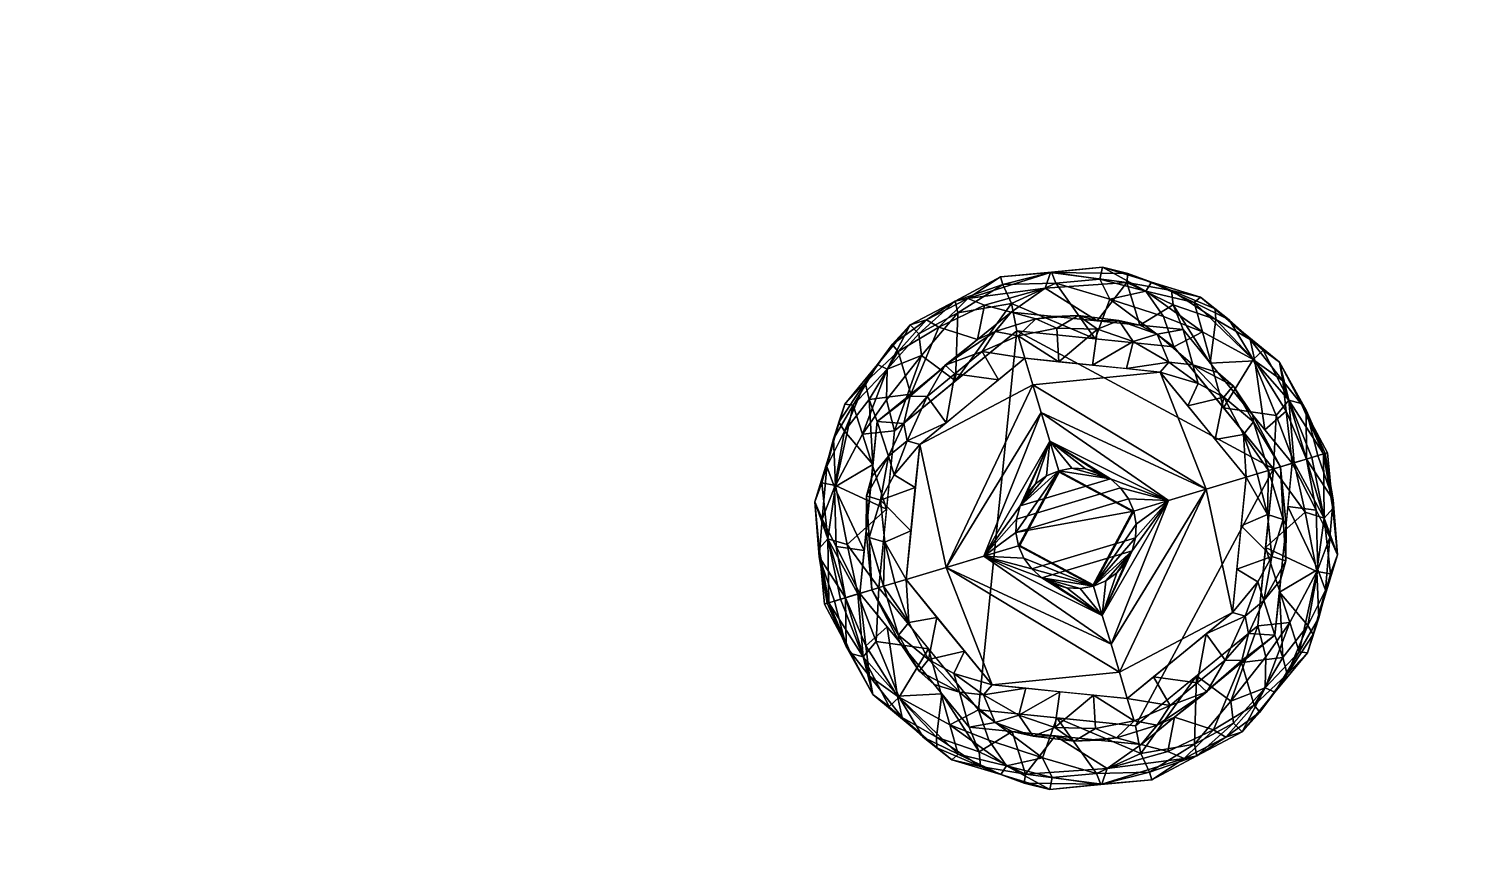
# Model space of a CAD drawing. Header units: millimetres. Extents: x -250 to 250, y -250 to 250.
# Drawn here: x 25.4 to 137.7, y 58.8 to 122.5 of the extents above; entities that cross this region are included whole.
import ezdxf

# ---------------------------------------------------------------- set-up
doc = ezdxf.new("R2010")
doc.units = ezdxf.units.MM
doc.layers.add('I-FURN-PNLS', color=7, linetype='Continuous', lineweight=30)

msp = doc.modelspace()

# ---------------------------------------------------------------- meshes
at = {"layer": 'I-FURN-PNLS', "color": 253, "true_color": 0xbca791}
mesh = msp.add_polyface(dxfattribs=at)
corners = [(-250, 0, 600.09), (-243.73, -55.63, 600.09), (-225.24, -108.47, 600.09), (-195.46, -155.87, 600.09), (-155.87, -195.46, 600.09), (-108.47, -225.24, 600.09), (-55.63, -243.73, 600.09), (0, -250, 600.09), (55.63, -243.73, 600.09), (108.47, -225.24, 600.09), (155.87, -195.46, 600.09), (195.46, -155.87, 600.09), (225.24, -108.47, 600.09), (243.73, -55.63, 600.09), (250, 0, 600.09), (243.73, 55.63, 600.09), (225.24, 108.47, 600.09), (195.46, 155.87, 600.09), (155.87, 195.46, 600.09), (108.47, 225.24, 600.09), (55.63, 243.73, 600.09), (0, 250, 600.09), (-55.63, 243.73, 600.09), (-108.47, 225.24, 600.09), (-155.87, 195.46, 600.09), (-195.46, 155.87, 600.09), (-225.24, 108.47, 600.09), (-243.73, 55.63, 600.09)]
mesh.append_faces([[corners[k] for k in face] for face in [(26, 1, 24, 25), (24, 1, 23)]], dxfattribs={"vtx0": -1, "vtx1": -1, "color": 253})
mesh.append_faces([[corners[k] for k in face] for face in [(3, 11, 14, 1)]], dxfattribs={"vtx0": -1, "vtx1": -1, "vtx2": -1, "vtx3": -1, "color": 253})
mesh.append_faces([[corners[k] for k in face] for face in [(23, 1, 20, 21)]], dxfattribs={"vtx0": -1, "vtx1": -1, "vtx3": -1, "color": 253})
mesh.append_faces([[corners[k] for k in face] for face in [(1, 14, 15, 20)]], dxfattribs={"vtx0": -1, "vtx2": -1, "vtx3": -1, "color": 253})
mesh.append_faces([[corners[k] for k in face] for face in [(3, 9, 10, 11)]], dxfattribs={"vtx0": -1, "vtx3": -1, "color": 253})
mesh.append_faces([[corners[k] for k in face] for face in [(4, 5, 3)]], dxfattribs={"vtx1": -1, "color": 253})
mesh.append_faces([[corners[k] for k in face] for face in [(12, 13, 14, 11), (1, 2, 3), (18, 19, 20, 17), (21, 22, 23)]], dxfattribs={"vtx2": -1, "color": 253})
mesh.append_faces([[corners[k] for k in face] for face in [(7, 8, 9, 3), (5, 6, 7, 3), (15, 16, 17, 20)]], dxfattribs={"vtx2": -1, "vtx3": -1, "color": 253})
mesh.append_faces([[corners[k] for k in face] for face in [(26, 27, 0, 1)]], dxfattribs={"vtx3": -1, "color": 253})
mesh = msp.add_polyface(dxfattribs=at)
corners = [(-250, 0, 575.09), (-243.73, 55.63, 575.09), (-225.24, 108.47, 575.09), (-195.46, 155.87, 575.09), (-155.87, 195.46, 575.09), (-108.47, 225.24, 575.09), (-55.63, 243.73, 575.09), (0, 250, 575.09), (55.63, 243.73, 575.09), (108.47, 225.24, 575.09), (155.87, 195.46, 575.09), (195.46, 155.87, 575.09), (225.24, 108.47, 575.09), (243.73, 55.63, 575.09), (250, 0, 575.09), (243.73, -55.63, 575.09), (225.24, -108.47, 575.09), (195.46, -155.87, 575.09), (155.87, -195.46, 575.09), (108.47, -225.24, 575.09), (55.63, -243.73, 575.09), (0, -250, 575.09), (-55.63, -243.73, 575.09), (-108.47, -225.24, 575.09), (-155.87, -195.46, 575.09), (-195.46, -155.87, 575.09), (-225.24, -108.47, 575.09), (-243.73, -55.63, 575.09)]
mesh.append_faces([[corners[k] for k in face] for face in [(11, 8, 9, 10)]], dxfattribs={"vtx0": -1, "color": 253})
mesh.append_faces([[corners[k] for k in face] for face in [(8, 13, 0, 2)]], dxfattribs={"vtx0": -1, "vtx1": -1, "vtx2": -1, "vtx3": -1, "color": 253})
mesh.append_faces([[corners[k] for k in face] for face in [(25, 0, 18, 19)]], dxfattribs={"vtx0": -1, "vtx1": -1, "vtx3": -1, "color": 253})
mesh.append_faces([[corners[k] for k in face] for face in [(5, 7, 8, 4)]], dxfattribs={"vtx0": -1, "vtx2": -1, "color": 253})
mesh.append_faces([[corners[k] for k in face] for face in [(13, 14, 0)]], dxfattribs={"vtx1": -1, "vtx2": -1, "color": 253})
mesh.append_faces([[corners[k] for k in face] for face in [(17, 18, 0, 14)]], dxfattribs={"vtx1": -1, "vtx2": -1, "vtx3": -1, "color": 253})
mesh.append_faces([[corners[k] for k in face] for face in [(5, 6, 7), (0, 1, 2), (26, 27, 0, 25), (21, 22, 23)]], dxfattribs={"vtx2": -1, "color": 253})
mesh.append_faces([[corners[k] for k in face] for face in [(11, 12, 13, 8), (2, 3, 4, 8), (19, 20, 21, 25), (23, 24, 25, 21)]], dxfattribs={"vtx2": -1, "vtx3": -1, "color": 253})
mesh.append_faces([[corners[k] for k in face] for face in [(14, 15, 16, 17)]], dxfattribs={"vtx3": -1, "color": 253})
mesh = msp.add_polyface(dxfattribs=at)
corners = [(-250, 0, 600.09), (-243.73, 55.63, 600.09), (-225.24, 108.47, 600.09), (-195.46, 155.87, 600.09), (-155.87, 195.46, 600.09), (-108.47, 225.24, 600.09), (-55.63, 243.73, 600.09), (0, 250, 600.09), (55.63, 243.73, 600.09), (108.47, 225.24, 600.09), (155.87, 195.46, 600.09), (195.46, 155.87, 600.09), (225.24, 108.47, 600.09), (243.73, 55.63, 600.09), (250, 0, 600.09), (250, 0, 575.09), (243.73, 55.63, 575.09), (225.24, 108.47, 575.09), (195.46, 155.87, 575.09), (155.87, 195.46, 575.09), (108.47, 225.24, 575.09), (55.63, 243.73, 575.09), (0, 250, 575.09), (-55.63, 243.73, 575.09), (-108.47, 225.24, 575.09), (-155.87, 195.46, 575.09), (-195.46, 155.87, 575.09), (-225.24, 108.47, 575.09), (-243.73, 55.63, 575.09), (-250, 0, 575.09)]
mesh.append_faces([[corners[k] for k in face] for face in [(1, 28, 29, 0)]], dxfattribs={"vtx0": -1, "color": 253})
mesh.append_faces([[corners[k] for k in face] for face in [(5, 24, 25, 4), (2, 27, 28, 1), (3, 26, 27, 2), (4, 25, 26, 3), (23, 6, 7, 22), (6, 23, 24, 5)]], dxfattribs={"vtx0": -1, "vtx2": -1, "color": 253})
mesh.append_faces([[corners[k] for k in face] for face in [(15, 16, 13, 14)]], dxfattribs={"vtx1": -1, "color": 253})
mesh.append_faces([[corners[k] for k in face] for face in [(16, 17, 12, 13), (18, 19, 10, 11), (19, 20, 9, 10), (17, 18, 11, 12), (20, 21, 8, 9), (7, 8, 21, 22)]], dxfattribs={"vtx1": -1, "vtx3": -1, "color": 253})
at = {"layer": 'I-FURN-PNLS', "color": 250, "true_color": 0x1d1d1d}
mesh = msp.add_polyface(dxfattribs=at)
corners = [(-200, 0, 23.84), (-194.19, -47.86, 23.84), (-177.09, -92.94, 23.84), (-149.7, -132.62, 23.84), (-113.61, -164.6, 23.84), (-70.92, -187, 23.84), (-24.11, -198.54, 23.84), (24.11, -198.54, 23.84), (70.92, -187, 23.84), (113.61, -164.6, 23.84), (149.7, -132.62, 23.84), (177.09, -92.94, 23.84), (194.19, -47.86, 23.84), (200, 0, 23.84), (194.19, 47.86, 23.84), (177.09, 92.94, 23.84), (149.7, 132.62, 23.84), (113.61, 164.6, 23.84), (70.92, 187, 23.84), (24.11, 198.54, 23.84), (-24.11, 198.54, 23.84), (-70.92, 187, 23.84), (-113.61, 164.6, 23.84), (-149.7, 132.62, 23.84), (-177.09, 92.94, 23.84), (-194.19, 47.86, 23.84)]
mesh.append_faces([[corners[k] for k in face] for face in [(14, 0, 13)]], dxfattribs={"vtx0": -1, "vtx1": -1, "color": 250})
mesh.append_faces([[corners[k] for k in face] for face in [(4, 10, 13, 0), (0, 14, 17, 23)]], dxfattribs={"vtx0": -1, "vtx1": -1, "vtx2": -1, "vtx3": -1, "color": 250})
mesh.append_faces([[corners[k] for k in face] for face in [(8, 4, 5), (4, 0, 1), (17, 20, 21)]], dxfattribs={"vtx0": -1, "vtx2": -1, "color": 250})
mesh.append_faces([[corners[k] for k in face] for face in [(3, 4, 1, 2)]], dxfattribs={"vtx1": -1, "color": 250})
mesh.append_faces([[corners[k] for k in face] for face in [(11, 12, 13, 10), (24, 25, 0, 23)]], dxfattribs={"vtx2": -1, "color": 250})
mesh.append_faces([[corners[k] for k in face] for face in [(8, 9, 10, 4), (21, 22, 23, 17)]], dxfattribs={"vtx2": -1, "vtx3": -1, "color": 250})
mesh.append_faces([[corners[k] for k in face] for face in [(5, 6, 7, 8), (14, 15, 16, 17), (17, 18, 19, 20)]], dxfattribs={"vtx3": -1, "color": 250})
mesh = msp.add_polyface(dxfattribs=at)
corners = [(-200, 0, 13.84), (-194.19, 47.86, 13.84), (-177.09, 92.94, 13.84), (-149.7, 132.62, 13.84), (-113.61, 164.6, 13.84), (-70.92, 187, 13.84), (-24.11, 198.54, 13.84), (24.11, 198.54, 13.84), (70.92, 187, 13.84), (113.61, 164.6, 13.84), (149.7, 132.62, 13.84), (177.09, 92.94, 13.84), (194.19, 47.86, 13.84), (200, 0, 13.84), (194.19, -47.86, 13.84), (177.09, -92.94, 13.84), (149.7, -132.62, 13.84), (113.61, -164.6, 13.84), (70.92, -187, 13.84), (24.11, -198.54, 13.84), (-24.11, -198.54, 13.84), (-70.92, -187, 13.84), (-113.61, -164.6, 13.84), (-149.7, -132.62, 13.84), (-177.09, -92.94, 13.84), (-194.19, -47.86, 13.84)]
mesh.append_faces([[corners[k] for k in face] for face in [(5, 3, 4)]], dxfattribs={"vtx0": -1, "color": 250})
mesh.append_faces([[corners[k] for k in face] for face in [(9, 12, 0, 3), (19, 22, 25, 13)]], dxfattribs={"vtx0": -1, "vtx1": -1, "vtx2": -1, "vtx3": -1, "color": 250})
mesh.append_faces([[corners[k] for k in face] for face in [(0, 12, 13, 25), (13, 18, 19)]], dxfattribs={"vtx0": -1, "vtx2": -1, "color": 250})
mesh.append_faces([[corners[k] for k in face] for face in [(2, 3, 0, 1)]], dxfattribs={"vtx1": -1, "color": 250})
mesh.append_faces([[corners[k] for k in face] for face in [(5, 6, 9, 3)]], dxfattribs={"vtx1": -1, "vtx2": -1, "vtx3": -1, "color": 250})
mesh.append_faces([[corners[k] for k in face] for face in [(7, 8, 9, 6), (10, 11, 12, 9), (23, 24, 25, 22)]], dxfattribs={"vtx2": -1, "color": 250})
mesh.append_faces([[corners[k] for k in face] for face in [(16, 17, 18, 13)]], dxfattribs={"vtx2": -1, "vtx3": -1, "color": 250})
mesh.append_faces([[corners[k] for k in face] for face in [(13, 14, 15, 16), (19, 20, 21, 22)]], dxfattribs={"vtx3": -1, "color": 250})
mesh = msp.add_polyface(dxfattribs=at)
corners = [(-200, 0, 23.84), (-194.19, 47.86, 23.84), (-177.09, 92.94, 23.84), (-149.7, 132.62, 23.84), (-113.61, 164.6, 23.84), (-70.92, 187, 23.84), (-24.11, 198.54, 23.84), (24.11, 198.54, 23.84), (70.92, 187, 23.84), (113.61, 164.6, 23.84), (149.7, 132.62, 23.84), (177.09, 92.94, 23.84), (194.19, 47.86, 23.84), (200, 0, 23.84), (200, 0, 13.84), (194.19, 47.86, 13.84), (177.09, 92.94, 13.84), (149.7, 132.62, 13.84), (113.61, 164.6, 13.84), (70.92, 187, 13.84), (24.11, 198.54, 13.84), (-24.11, 198.54, 13.84), (-70.92, 187, 13.84), (-113.61, 164.6, 13.84), (-149.7, 132.62, 13.84), (-177.09, 92.94, 13.84), (-194.19, 47.86, 13.84), (-200, 0, 13.84)]
mesh.append_faces([[corners[k] for k in face] for face in [(1, 26, 27, 0)]], dxfattribs={"vtx0": -1, "color": 250})
mesh.append_faces([[corners[k] for k in face] for face in [(6, 21, 22, 5), (2, 25, 26, 1), (3, 24, 25, 2), (4, 23, 24, 3)]], dxfattribs={"vtx0": -1, "vtx2": -1, "color": 250})
mesh.append_faces([[corners[k] for k in face] for face in [(14, 15, 12, 13)]], dxfattribs={"vtx1": -1, "color": 250})
mesh.append_faces([[corners[k] for k in face] for face in [(15, 16, 11, 12), (17, 18, 9, 10), (18, 19, 8, 9), (16, 17, 10, 11), (19, 20, 7, 8), (6, 7, 20, 21), (22, 23, 4, 5)]], dxfattribs={"vtx1": -1, "vtx3": -1, "color": 250})
at = {"layer": 'I-FURN-PNLS', "color": 250, "true_color": 0x191919}
mesh = msp.add_polyface(dxfattribs=at)
corners = [(122.58, 88.13, -0.13), (114.79, 97.67, -0.13), (102.53, 98.91, -0.13), (92.98, 91.11, -0.13), (91.75, 78.85, -0.13), (90.13, 78.37, 0.2), (88.77, 77.95, 1.16), (87.85, 77.68, 2.58), (87.53, 77.58, 4.27), (86.77, 85.55, 4.27), (89.11, 93.19, 4.27), (94.2, 99.37, 4.27), (101.26, 103.12, 4.27), (109.22, 103.89, 4.27), (116.87, 101.55, 4.27), (123.04, 96.46, 4.27), (126.79, 89.39, 4.27), (126.47, 89.3, 2.58), (125.56, 89.02, 1.16), (124.19, 88.61, 0.2), (120.98, 96.67, 1.04), (88.37, 86.85, 1.04), (124.74, 93.25, 4.27), (87.11, 81.93, 4.27), (123.77, 93.51, 1.35), (87.78, 82.68, 1.35), (105.58, 102.63, 1.16), (97.92, 100.33, 1.16), (112.61, 102.02, 1.26), (92.4, 95.93, 1.26), (122.77, 92.31, 0.27), (118.68, 92.9, -0.13), (89.28, 82.23, 0.27), (92.36, 84.98, -0.13), (117.02, 98.83, 0.42), (116.37, 101.13, 2.04), (119.95, 99, 4.27), (121.77, 97.4, 2.61), (113.04, 102.72, 4.27), (119.11, 99.77, 2.66), (90.48, 90.85, 0.42), (89.75, 93.12, 2.04), (87.94, 89.37, 4.27), (87.3, 87.04, 2.61), (91.65, 96.28, 4.27), (88.22, 90.48, 2.66), (108.66, 98.29, -0.13), (97.75, 95.01, -0.13), (105.24, 103.5, 4.27), (97.73, 101.24, 4.27), (101.43, 102.53, 2.03), (102.11, 101.06, 0.44), (113.99, 100.03, 0.25), (109.79, 101.4, 0.35), (109.02, 102.94, 1.53), (92.35, 93.52, 0.25), (95.09, 96.98, 0.35), (94.88, 98.69, 1.53)]
mesh.append_faces([[corners[k] for k in face] for face in [(22, 24, 15), (48, 50, 12), (0, 30, 19), (3, 56, 47), (33, 40, 3), (15, 37, 36), (38, 28, 13), (10, 45, 42), (2, 51, 46), (13, 54, 48), (12, 50, 49), (49, 57, 11)]], dxfattribs={"vtx0": -1, "vtx1": -1, "color": 250})
mesh.append_faces([[corners[k] for k in face] for face in [(41, 44, 29), (25, 21, 32), (45, 43, 42), (19, 30, 24), (35, 34, 28), (50, 51, 27), (24, 22, 17), (20, 24, 30), (41, 29, 40), (24, 20, 37), (51, 47, 27), (53, 54, 28), (28, 34, 52), (21, 33, 32), (25, 7, 23), (55, 56, 3), (27, 49, 50), (28, 38, 35), (31, 20, 30), (57, 49, 27), (32, 5, 25), (45, 21, 43), (52, 53, 28), (35, 20, 34), (50, 48, 26), (55, 3, 40), (20, 31, 34), (20, 39, 37), (36, 37, 39), (24, 37, 15), (39, 20, 35), (14, 39, 35), (33, 21, 40), (21, 41, 40), (43, 25, 9), (41, 45, 10), (25, 43, 21), (21, 45, 41), (1, 53, 52), (27, 56, 57), (51, 50, 26), (46, 51, 26), (34, 1, 52), (46, 26, 53), (54, 53, 26), (48, 54, 26), (13, 28, 54), (40, 29, 55), (55, 29, 56), (57, 56, 29), (27, 47, 56), (29, 11, 57)]], dxfattribs={"vtx0": -1, "vtx1": -1, "vtx2": -1, "color": 250})
mesh.append_faces([[corners[k] for k in face] for face in [(24, 17, 18), (25, 6, 7), (24, 18, 19), (25, 23, 9), (30, 0, 31), (34, 31, 1), (43, 9, 42), (41, 10, 44), (51, 2, 47), (53, 1, 46)]], dxfattribs={"vtx0": -1, "vtx2": -1, "color": 250})
mesh.append_faces([[corners[k] for k in face] for face in [(5, 6, 25), (4, 5, 32), (14, 36, 39), (33, 4, 32), (38, 14, 35), (44, 11, 29)]], dxfattribs={"vtx1": -1, "vtx2": -1, "color": 250})
mesh.append_faces([[corners[k] for k in face] for face in [(7, 8, 23), (22, 16, 17)]], dxfattribs={"vtx2": -1, "color": 250})
mesh = msp.add_polyface(dxfattribs=at)
corners = [(126.79, 89.39, 4.27), (123.04, 96.46, 4.27), (116.87, 101.55, 4.27), (109.22, 103.89, 4.27), (101.26, 103.12, 4.27), (94.2, 99.37, 4.27), (89.11, 93.19, 4.27), (86.77, 85.55, 4.27), (87.53, 77.58, 4.27), (87.73, 77.64, 5.59), (88.29, 77.81, 6.78), (89.17, 78.08, 7.75), (90.29, 78.41, 8.39), (91.64, 91.83, 8.39), (102.09, 100.37, 8.39), (115.51, 99.01, 8.39), (124.04, 88.57, 8.39), (125.16, 88.9, 7.75), (126.04, 89.17, 6.78), (126.6, 89.34, 5.59), (119.77, 93.79, 8.39), (90.96, 85.12, 8.39), (123.3, 95.01, 6.6), (87.35, 84.2, 6.6), (124.74, 93.25, 4.27), (87.11, 81.93, 4.27), (125.12, 92.71, 5.9), (87.1, 81.27, 5.9), (118.07, 99.8, 6.9), (89.07, 91.08, 6.9), (123.57, 92.64, 7.75), (121.12, 96.58, 7.45), (88.43, 82.07, 7.75), (88.3, 86.71, 7.45), (111.13, 102.68, 6.94), (93.27, 97.3, 6.94), (120.74, 98.25, 6.19), (87.69, 88.31, 6.19), (118.03, 100.62, 5.61), (113.04, 102.72, 4.27), (114.62, 102.07, 6.26), (119.95, 99, 4.27), (114.73, 100.94, 7.56), (88.65, 91.78, 5.61), (91.65, 96.28, 4.27), (90.69, 94.87, 6.26), (87.94, 89.37, 4.27), (91.02, 93.55, 7.55), (91.3, 88.48, 8.39), (111.21, 103.38, 5.59), (105.17, 103.46, 6.15), (98.72, 101.45, 6.58), (92.81, 97.84, 5.59), (97.73, 101.24, 4.27), (95.49, 99.78, 6.22), (108.8, 99.69, 8.39), (112.15, 99.35, 8.39), (96.86, 96.1, 8.39), (96.44, 99.21, 7.55), (94.25, 93.97, 8.39), (100.01, 100.92, 7.71), (104.74, 102.25, 7.65), (99.47, 98.23, 8.39), (121.91, 91.18, 8.39), (90.62, 81.77, 8.39), (117.64, 96.4, 8.39), (105.24, 103.5, 4.27), (105.44, 100.03, 8.39)]
mesh.append_faces([[corners[k] for k in face] for face in [(17, 30, 16), (11, 27, 10), (1, 26, 24), (19, 26, 18), (5, 54, 53), (41, 36, 1), (6, 45, 44), (44, 52, 5), (56, 34, 55)]], dxfattribs={"vtx0": -1, "vtx1": -1, "color": 250})
mesh.append_faces([[corners[k] for k in face] for face in [(7, 27, 23), (22, 26, 1), (19, 24, 26), (31, 30, 22), (28, 31, 36), (28, 40, 42), (28, 38, 40), (50, 34, 49), (25, 9, 27), (29, 45, 43), (37, 23, 33), (22, 30, 17), (33, 23, 32), (29, 47, 45), (36, 38, 28), (22, 17, 26), (27, 11, 23), (11, 32, 23), (31, 63, 30), (22, 36, 31), (43, 46, 37), (42, 65, 28), (35, 45, 47), (33, 29, 37), (33, 32, 64), (29, 48, 47), (3, 50, 49), (61, 50, 51), (51, 50, 4), (22, 1, 36), (36, 41, 38), (43, 37, 29), (7, 23, 37), (58, 51, 54), (34, 42, 40), (2, 40, 38), (34, 40, 49), (44, 45, 52), (52, 45, 35), (43, 45, 6), (33, 48, 29), (58, 60, 51), (39, 49, 40), (54, 5, 52), (61, 51, 60), (35, 58, 54), (34, 56, 42), (54, 52, 35), (53, 54, 51), (61, 34, 50), (35, 47, 59), (58, 62, 60), (58, 35, 59), (60, 14, 61), (34, 61, 55), (65, 31, 28)]], dxfattribs={"vtx0": -1, "vtx1": -1, "vtx2": -1, "color": 250})
mesh.append_faces([[corners[k] for k in face] for face in [(32, 11, 12), (27, 9, 10), (47, 48, 13), (27, 7, 25), (32, 12, 64), (49, 39, 3), (43, 6, 46), (51, 4, 53), (47, 13, 59)]], dxfattribs={"vtx0": -1, "vtx2": -1, "color": 250})
mesh.append_faces([[corners[k] for k in face] for face in [(31, 65, 20, 63), (33, 64, 21, 48), (58, 59, 57, 62), (50, 3, 66, 4), (61, 14, 67, 55)]], dxfattribs={"vtx0": -1, "vtx3": -1, "color": 250})
mesh.append_faces([[corners[k] for k in face] for face in [(2, 39, 40), (17, 18, 26), (41, 2, 38), (15, 65, 42), (46, 7, 37), (56, 15, 42), (62, 14, 60), (63, 16, 30)]], dxfattribs={"vtx1": -1, "vtx2": -1, "color": 250})
mesh.append_faces([[corners[k] for k in face] for face in [(19, 0, 24), (25, 8, 9)]], dxfattribs={"vtx2": -1, "color": 250})
mesh = msp.add_polyface(dxfattribs=at)
corners = [(90.29, 78.41, 8.39), (91.22, 78.69, 8.78), (92.13, 78.97, 9.22), (93.02, 79.23, 9.71), (93.89, 79.49, 10.25), (94.95, 90.05, 10.25), (103.17, 96.77, 10.25), (113.73, 95.7, 10.25), (120.44, 87.48, 10.25), (121.3, 87.74, 9.71), (122.19, 88.01, 9.22), (123.11, 88.29, 8.78), (124.04, 88.57, 8.39), (115.51, 99.01, 8.39), (102.09, 100.37, 8.39), (91.64, 91.83, 8.39), (118.03, 90.44, 10.25), (94.27, 83.29, 10.25), (120.97, 92.32, 8.39), (90.77, 83.23, 8.39), (121.02, 91.82, 9), (91.01, 82.79, 9), (118.24, 95.67, 8.39), (116.27, 96.27, 9.22), (108.45, 96.23, 10.25), (108.8, 99.69, 8.39), (91.21, 87.53, 8.39), (92.52, 89.13, 9.22), (99.06, 93.41, 10.25), (96.86, 96.1, 8.39), (105.66, 99.11, 9.22), (99.82, 97.31, 9.25), (95.53, 93.79, 9.3), (111.63, 98.08, 9.45), (120.22, 90.83, 9.6), (115.88, 93.07, 10.25), (118.69, 93.74, 9.36), (119.42, 94.63, 8.82), (116.7, 94.81, 9.69), (114.39, 96.47, 9.66), (92.22, 82.41, 9.6), (94.61, 86.67, 10.25), (91.89, 85.68, 9.36), (90.79, 86.02, 8.82), (92.97, 87.67, 9.69), (93.98, 90.33, 9.66), (93.72, 91.69, 9.2), (94.25, 93.97, 8.39), (94.22, 93.81, 8.83), (96.95, 96.24, 8.92), (99.47, 98.23, 8.39), (100.84, 98.86, 8.79), (104.01, 99.85, 8.78), (107.33, 100.11, 8.79), (112.15, 99.35, 8.39), (113.48, 98.65, 8.88), (108.84, 99.05, 9.25), (105.44, 100.03, 8.39), (102.64, 98.52, 9.22), (110.51, 99.71, 8.82), (97.7, 95.56, 9.41), (105.81, 96.5, 10.25), (101.11, 95.09, 10.25), (97.01, 91.73, 10.25), (111.09, 95.97, 10.25)]
mesh.append_faces([[corners[k] for k in face] for face in [(16, 36, 35), (2, 21, 1), (22, 37, 18), (35, 38, 7), (3, 40, 2), (63, 45, 5), (64, 33, 24)]], dxfattribs={"vtx0": -1, "vtx1": -1, "color": 250})
mesh.append_faces([[corners[k] for k in face] for face in [(40, 42, 21), (52, 58, 30), (20, 37, 36), (37, 20, 18), (27, 43, 42), (23, 39, 38), (40, 21, 2), (31, 6, 58), (21, 19, 1), (18, 20, 11), (49, 31, 51), (23, 55, 39), (44, 5, 45), (34, 20, 36), (48, 32, 49), (32, 60, 49), (50, 49, 51), (32, 46, 45), (52, 30, 53), (36, 23, 38), (20, 34, 10), (16, 34, 36), (39, 7, 38), (22, 23, 37), (36, 37, 23), (38, 35, 36), (33, 64, 39), (33, 39, 55), (21, 42, 43), (17, 42, 40), (27, 42, 44), (21, 43, 19), (26, 43, 27), (45, 27, 44), (44, 42, 41), (27, 45, 46), (63, 32, 45), (46, 15, 27), (60, 31, 49), (32, 48, 46), (46, 48, 15), (49, 29, 48), (14, 51, 52), (51, 31, 58), (52, 53, 57), (53, 30, 56), (55, 59, 33), (13, 55, 23), (59, 56, 33), (59, 53, 56), (33, 56, 24), (51, 58, 52), (30, 61, 56), (53, 59, 25), (59, 55, 54), (30, 58, 61), (31, 60, 62), (32, 63, 60)]], dxfattribs={"vtx0": -1, "vtx1": -1, "vtx2": -1, "color": 250})
mesh.append_faces([[corners[k] for k in face] for face in [(34, 16, 8), (27, 15, 26), (40, 3, 4), (43, 26, 19), (23, 22, 13), (34, 8, 9), (58, 6, 61), (42, 17, 41), (59, 54, 25), (56, 61, 24), (44, 41, 5), (51, 14, 50), (55, 13, 54)]], dxfattribs={"vtx0": -1, "vtx2": -1, "color": 250})
mesh.append_faces([[corners[k] for k in face] for face in [(12, 18, 11)]], dxfattribs={"vtx1": -1, "color": 250})
mesh.append_faces([[corners[k] for k in face] for face in [(4, 17, 40), (10, 11, 20), (9, 10, 34), (64, 7, 39), (47, 15, 48, 29), (28, 62, 60, 63), (50, 29, 49), (25, 57, 53), (57, 14, 52), (62, 6, 31)]], dxfattribs={"vtx1": -1, "vtx2": -1, "color": 250})
mesh.append_faces([[corners[k] for k in face] for face in [(19, 0, 1)]], dxfattribs={"vtx2": -1, "color": 250})
mesh = msp.add_polyface(dxfattribs=at)
corners = [(122.58, 88.13, -0.13), (121.35, 75.87, -0.13), (111.8, 68.07, -0.13), (99.54, 69.31, -0.13), (91.75, 78.85, -0.13), (92.98, 91.11, -0.13), (102.53, 98.91, -0.13), (114.79, 97.67, -0.13)]
mesh.append_faces([[corners[k] for k in face] for face in [(6, 3, 4, 5), (0, 6, 7)]], dxfattribs={"vtx0": -1, "color": 250})
mesh.append_faces([[corners[k] for k in face] for face in [(1, 2, 0)]], dxfattribs={"vtx1": -1, "color": 250})
mesh.append_faces([[corners[k] for k in face] for face in [(2, 3, 6, 0)]], dxfattribs={"vtx1": -1, "vtx2": -1, "vtx3": -1, "color": 250})
mesh = msp.add_polyface(dxfattribs=at)
corners = [(105.81, 87.99, 13.84), (105.12, 90.3, 13.27), (104.44, 92.54, 12.48), (103.79, 94.7, 11.47), (103.17, 96.77, 10.25), (94.95, 90.05, 10.25), (93.89, 79.49, 10.25), (100.6, 71.28, 10.25), (111.16, 70.21, 10.25), (110.54, 72.27, 11.47), (109.89, 74.44, 12.48), (109.21, 76.68, 13.27), (108.52, 78.99, 13.84), (107.48, 78.8, 13.84), (106.43, 78.85, 13.84), (105.42, 79.13, 13.84), (104.49, 79.62, 13.84), (103.7, 80.32, 13.84), (103.08, 81.17, 13.84), (102.66, 82.13, 13.84), (102.47, 83.17, 13.84), (102.52, 84.22, 13.84), (102.8, 85.24, 13.84), (103.3, 86.16, 13.84), (103.99, 86.96, 13.84), (104.84, 87.58, 13.84), (97.02, 80.44, 12), (99.96, 81.32, 13.15)]
mesh.append_faces([[corners[k] for k in face] for face in [(5, 3, 4), (9, 7, 8)]], dxfattribs={"vtx0": -1, "color": 250})
mesh.append_faces([[corners[k] for k in face] for face in [(20, 27, 19), (3, 26, 2), (6, 26, 5), (22, 27, 21), (24, 1, 23), (18, 27, 17), (17, 27, 16), (2, 27, 1), (14, 11, 13), (16, 11, 15), (7, 26, 6)]], dxfattribs={"vtx0": -1, "vtx1": -1, "color": 250})
mesh.append_faces([[corners[k] for k in face] for face in [(26, 27, 2), (22, 1, 27), (26, 7, 9), (11, 16, 27), (10, 27, 26), (3, 5, 26)]], dxfattribs={"vtx0": -1, "vtx1": -1, "vtx2": -1, "color": 250})
mesh.append_faces([[corners[k] for k in face] for face in [(27, 18, 19), (27, 10, 11)]], dxfattribs={"vtx0": -1, "vtx2": -1, "color": 250})
mesh.append_faces([[corners[k] for k in face] for face in [(12, 13, 11)]], dxfattribs={"vtx1": -1, "color": 250})
mesh.append_faces([[corners[k] for k in face] for face in [(20, 21, 27), (24, 25, 1), (22, 23, 1), (9, 10, 26), (14, 15, 11)]], dxfattribs={"vtx1": -1, "vtx2": -1, "color": 250})
mesh.append_faces([[corners[k] for k in face] for face in [(25, 0, 1)]], dxfattribs={"vtx2": -1, "color": 250})
mesh = msp.add_polyface(dxfattribs=at)
corners = [(103.17, 96.77, 10.25), (103.79, 94.7, 11.47), (104.44, 92.54, 12.48), (105.12, 90.3, 13.27), (105.81, 87.99, 13.84), (106.84, 88.18, 13.84), (107.9, 88.13, 13.84), (108.91, 87.85, 13.84), (109.84, 87.35, 13.84), (110.63, 86.66, 13.84), (111.25, 85.81, 13.84), (111.66, 84.84, 13.84), (111.85, 83.81, 13.84), (111.81, 82.76, 13.84), (111.53, 81.74, 13.84), (111.03, 80.81, 13.84), (110.34, 80.02, 13.84), (109.49, 79.4, 13.84), (108.52, 78.99, 13.84), (109.21, 76.68, 13.27), (109.89, 74.44, 12.48), (110.54, 72.27, 11.47), (111.16, 70.21, 10.25), (119.38, 76.93, 10.25), (120.44, 87.48, 10.25), (113.73, 95.7, 10.25), (117.31, 86.54, 12), (114.37, 85.66, 13.15)]
mesh.append_faces([[corners[k] for k in face] for face in [(23, 21, 22), (1, 25, 0)]], dxfattribs={"vtx0": -1, "color": 250})
mesh.append_faces([[corners[k] for k in face] for face in [(21, 26, 20), (24, 26, 23), (20, 27, 19), (14, 27, 13), (2, 26, 1), (16, 19, 15), (12, 27, 11), (10, 27, 9), (9, 27, 8), (6, 3, 5), (8, 3, 7)]], dxfattribs={"vtx0": -1, "vtx1": -1, "color": 250})
mesh.append_faces([[corners[k] for k in face] for face in [(27, 20, 26), (26, 21, 23), (2, 27, 26), (19, 27, 14), (3, 8, 27), (25, 1, 26)]], dxfattribs={"vtx0": -1, "vtx1": -1, "vtx2": -1, "color": 250})
mesh.append_faces([[corners[k] for k in face] for face in [(27, 2, 3), (27, 10, 11)]], dxfattribs={"vtx0": -1, "vtx2": -1, "color": 250})
mesh.append_faces([[corners[k] for k in face] for face in [(4, 5, 3)]], dxfattribs={"vtx1": -1, "color": 250})
mesh.append_faces([[corners[k] for k in face] for face in [(12, 13, 27), (16, 17, 19), (14, 15, 19), (24, 25, 26), (6, 7, 3)]], dxfattribs={"vtx1": -1, "vtx2": -1, "color": 250})
mesh.append_faces([[corners[k] for k in face] for face in [(17, 18, 19)]], dxfattribs={"vtx2": -1, "color": 250})
mesh = msp.add_polyface(dxfattribs=at)
corners = [(90.29, 78.41, 8.39), (89.17, 78.08, 7.75), (88.29, 77.81, 6.78), (87.73, 77.64, 5.59), (87.53, 77.58, 4.27), (91.29, 70.52, 4.27), (97.46, 65.43, 4.27), (105.11, 63.09, 4.27), (113.07, 63.86, 4.27), (120.13, 67.61, 4.27), (125.22, 73.78, 4.27), (127.56, 81.43, 4.27), (126.79, 89.39, 4.27), (126.6, 89.34, 5.59), (126.04, 89.17, 6.78), (125.16, 88.9, 7.75), (124.04, 88.57, 8.39), (122.69, 75.15, 8.39), (112.24, 66.61, 8.39), (98.82, 67.96, 8.39), (94.55, 73.19, 8.39), (123.36, 81.86, 8.39), (91.03, 71.96, 6.6), (126.98, 82.78, 6.6), (89.58, 73.72, 4.27), (127.21, 85.04, 4.27), (89.21, 74.27, 5.9), (127.23, 85.71, 5.9), (96.26, 67.18, 6.9), (125.26, 75.9, 6.9), (90.75, 74.33, 7.75), (93.21, 70.4, 7.45), (125.9, 84.91, 7.75), (126.03, 80.27, 7.45), (103.2, 64.3, 6.94), (121.06, 69.68, 6.94), (93.59, 68.73, 6.19), (126.63, 78.67, 6.19), (96.3, 66.36, 5.61), (101.28, 64.26, 4.27), (99.71, 64.91, 6.26), (94.37, 67.98, 4.27), (99.6, 66.04, 7.56), (125.68, 75.2, 5.61), (122.68, 70.7, 4.27), (123.63, 72.1, 6.26), (126.39, 77.61, 4.27), (123.31, 73.42, 7.55), (123.03, 78.5, 8.39), (103.12, 63.6, 5.59), (109.16, 63.51, 6.15), (115.61, 65.53, 6.58), (121.51, 69.13, 5.59), (116.6, 65.74, 4.27), (118.84, 67.2, 6.22), (105.53, 67.29, 8.39), (102.18, 67.63, 8.39), (117.46, 70.88, 8.39), (117.89, 67.77, 7.55), (120.08, 73.01, 8.39), (114.32, 66.06, 7.71), (109.58, 64.73, 7.65), (114.85, 68.75, 8.39), (92.42, 75.8, 8.39), (123.7, 85.21, 8.39), (96.69, 70.58, 8.39), (109.09, 63.48, 4.27), (108.89, 66.95, 8.39)]
mesh.append_faces([[corners[k] for k in face] for face in [(15, 27, 14), (3, 26, 2), (2, 26, 1), (1, 30, 0), (5, 26, 24), (17, 47, 48), (9, 54, 53), (41, 36, 5), (10, 45, 44), (44, 52, 9), (56, 34, 55)]], dxfattribs={"vtx0": -1, "vtx1": -1, "color": 250})
mesh.append_faces([[corners[k] for k in face] for face in [(22, 26, 5), (33, 23, 32), (22, 30, 1), (42, 28, 40), (3, 24, 26), (36, 38, 28), (25, 13, 27), (28, 31, 36), (22, 1, 26), (28, 38, 40), (31, 30, 22), (50, 34, 49), (11, 27, 23), (47, 45, 29), (42, 65, 28), (23, 33, 37), (43, 29, 45), (15, 23, 27), (22, 36, 31), (43, 46, 37), (32, 23, 15), (31, 63, 30), (35, 45, 47), (33, 29, 37), (33, 32, 64), (29, 48, 47), (7, 50, 49), (61, 50, 51), (51, 50, 8), (22, 5, 36), (36, 41, 38), (43, 37, 29), (11, 23, 37), (58, 51, 54), (34, 42, 40), (6, 40, 38), (34, 40, 49), (44, 45, 52), (52, 45, 35), (43, 45, 10), (33, 48, 29), (58, 60, 51), (39, 49, 40), (54, 9, 52), (61, 51, 60), (35, 58, 54), (34, 56, 42), (54, 52, 35), (53, 54, 51), (61, 34, 50), (35, 47, 59), (58, 62, 60), (58, 35, 59), (60, 18, 61), (34, 61, 55), (65, 31, 28)]], dxfattribs={"vtx0": -1, "vtx1": -1, "vtx2": -1, "color": 250})
mesh.append_faces([[corners[k] for k in face] for face in [(40, 6, 39), (27, 13, 14), (32, 15, 16), (32, 16, 64), (49, 39, 7), (43, 10, 46), (51, 8, 53), (47, 17, 59)]], dxfattribs={"vtx0": -1, "vtx2": -1, "color": 250})
mesh.append_faces([[corners[k] for k in face] for face in [(31, 65, 20, 63), (33, 64, 21, 48), (58, 59, 57, 62), (50, 7, 66, 8), (61, 18, 67, 55)]], dxfattribs={"vtx0": -1, "vtx3": -1, "color": 250})
mesh.append_faces([[corners[k] for k in face] for face in [(11, 25, 27), (41, 6, 38), (19, 65, 42), (46, 11, 37), (56, 19, 42), (62, 18, 60), (63, 0, 30)]], dxfattribs={"vtx1": -1, "vtx2": -1, "color": 250})
mesh.append_faces([[corners[k] for k in face] for face in [(3, 4, 24), (25, 12, 13)]], dxfattribs={"vtx2": -1, "color": 250})
mesh = msp.add_polyface(dxfattribs=at)
corners = [(87.53, 77.58, 4.27), (87.85, 77.68, 2.58), (88.77, 77.95, 1.16), (90.13, 78.37, 0.2), (91.75, 78.85, -0.13), (99.54, 69.31, -0.13), (111.8, 68.07, -0.13), (121.35, 75.87, -0.13), (122.58, 88.13, -0.13), (124.19, 88.61, 0.2), (125.56, 89.02, 1.16), (126.47, 89.3, 2.58), (126.79, 89.39, 4.27), (127.56, 81.43, 4.27), (125.22, 73.78, 4.27), (120.13, 67.61, 4.27), (113.07, 63.86, 4.27), (105.11, 63.09, 4.27), (97.46, 65.43, 4.27), (91.29, 70.52, 4.27), (93.34, 70.31, 1.04), (125.96, 80.12, 1.04), (89.58, 73.72, 4.27), (127.21, 85.04, 4.27), (90.55, 73.47, 1.35), (126.54, 84.3, 1.35), (108.75, 64.34, 1.16), (116.4, 66.65, 1.16), (101.72, 64.96, 1.26), (121.93, 71.04, 1.26), (91.55, 74.67, 0.27), (95.64, 74.08, -0.13), (125.05, 84.75, 0.27), (121.96, 82, -0.13), (97.31, 68.15, 0.42), (97.96, 65.85, 2.04), (94.37, 67.98, 4.27), (92.56, 69.57, 2.61), (101.28, 64.26, 4.27), (95.22, 67.2, 2.66), (123.85, 76.13, 0.42), (124.57, 73.86, 2.04), (126.39, 77.61, 4.27), (127.02, 79.94, 2.61), (122.68, 70.7, 4.27), (126.11, 76.5, 2.66), (105.67, 68.69, -0.13), (116.57, 71.97, -0.13), (109.09, 63.48, 4.27), (116.6, 65.74, 4.27), (112.89, 64.45, 2.03), (112.21, 65.92, 0.44), (100.34, 66.95, 0.25), (104.54, 65.58, 0.35), (105.3, 64.03, 1.53), (121.98, 73.46, 0.25), (119.24, 70, 0.35), (119.45, 68.29, 1.53)]
mesh.append_faces([[corners[k] for k in face] for face in [(4, 30, 3), (17, 54, 48), (22, 24, 19), (13, 25, 23), (48, 50, 16), (33, 40, 7), (19, 37, 36), (38, 28, 17), (14, 45, 42), (6, 51, 46), (16, 50, 49), (49, 57, 15)]], dxfattribs={"vtx0": -1, "vtx1": -1, "color": 250})
mesh.append_faces([[corners[k] for k in face] for face in [(28, 34, 52), (30, 24, 3), (35, 34, 28), (41, 44, 29), (25, 21, 32), (24, 22, 1), (31, 20, 30), (45, 21, 43), (51, 47, 27), (52, 53, 28), (20, 24, 30), (57, 49, 27), (28, 38, 35), (21, 33, 32), (45, 43, 42), (23, 25, 11), (41, 29, 40), (51, 50, 26), (9, 25, 32), (51, 27, 50), (24, 20, 37), (7, 55, 56), (35, 20, 34), (28, 53, 54), (29, 55, 40), (20, 31, 34), (20, 39, 37), (36, 37, 39), (24, 37, 19), (39, 20, 35), (18, 39, 35), (33, 21, 40), (21, 41, 40), (43, 25, 13), (41, 45, 14), (25, 43, 21), (21, 45, 41), (5, 53, 52), (50, 48, 26), (27, 56, 57), (49, 50, 27), (46, 51, 26), (34, 5, 52), (46, 26, 53), (54, 53, 26), (48, 54, 26), (17, 28, 54), (55, 29, 56), (7, 40, 55), (57, 56, 29), (27, 47, 56), (29, 15, 57)]], dxfattribs={"vtx0": -1, "vtx1": -1, "vtx2": -1, "color": 250})
mesh.append_faces([[corners[k] for k in face] for face in [(24, 1, 2), (24, 2, 3), (25, 9, 10), (56, 47, 7), (32, 8, 9), (25, 10, 11), (30, 4, 31), (34, 31, 5), (43, 13, 42), (41, 14, 44), (51, 6, 47), (53, 5, 46)]], dxfattribs={"vtx0": -1, "vtx2": -1, "color": 250})
mesh.append_faces([[corners[k] for k in face] for face in [(0, 1, 22)]], dxfattribs={"vtx1": -1, "color": 250})
mesh.append_faces([[corners[k] for k in face] for face in [(18, 36, 39), (33, 8, 32), (38, 18, 35), (44, 15, 29)]], dxfattribs={"vtx1": -1, "vtx2": -1, "color": 250})
mesh.append_faces([[corners[k] for k in face] for face in [(11, 12, 23)]], dxfattribs={"vtx2": -1, "color": 250})
mesh = msp.add_polyface(dxfattribs=at)
corners = [(111.16, 70.21, 10.25), (100.6, 71.28, 10.25), (93.89, 79.49, 10.25), (93.02, 79.23, 9.71), (92.13, 78.97, 9.22), (91.22, 78.69, 8.78), (90.29, 78.41, 8.39), (98.82, 67.96, 8.39), (112.24, 66.61, 8.39), (122.69, 75.15, 8.39), (124.04, 88.57, 8.39), (123.11, 88.29, 8.78), (122.19, 88.01, 9.22), (121.3, 87.74, 9.71), (120.44, 87.48, 10.25), (119.38, 76.93, 10.25), (96.3, 76.54, 10.25), (120.06, 83.69, 10.25), (93.35, 74.66, 8.39), (123.55, 83.74, 8.39), (93.31, 75.16, 9), (123.32, 84.19, 9), (96.09, 71.31, 8.39), (98.06, 70.71, 9.22), (105.88, 70.74, 10.25), (105.53, 67.29, 8.39), (123.12, 79.44, 8.39), (121.81, 77.85, 9.22), (115.27, 73.57, 10.25), (117.46, 70.88, 8.39), (108.67, 67.87, 9.22), (114.51, 69.67, 9.25), (118.8, 73.19, 9.3), (102.7, 68.9, 9.45), (94.11, 76.15, 9.6), (98.45, 73.91, 10.25), (95.63, 73.24, 9.36), (94.91, 72.35, 8.82), (97.63, 72.17, 9.69), (99.94, 70.5, 9.66), (122.1, 84.57, 9.6), (119.72, 80.31, 10.25), (122.44, 81.3, 9.36), (123.53, 80.96, 8.82), (121.36, 79.31, 9.69), (120.35, 76.64, 9.66), (120.61, 75.28, 9.2), (120.08, 73.01, 8.39), (120.1, 73.17, 8.83), (117.38, 70.74, 8.92), (114.85, 68.75, 8.39), (113.49, 68.12, 8.79), (110.31, 67.13, 8.78), (107, 66.87, 8.79), (102.18, 67.63, 8.39), (100.84, 68.33, 8.88), (105.49, 67.93, 9.25), (108.89, 66.95, 8.39), (111.69, 68.46, 9.22), (103.82, 67.26, 8.82), (116.62, 71.42, 9.41), (108.52, 70.48, 10.25), (113.21, 71.89, 10.25), (117.32, 75.25, 10.25), (103.24, 71.01, 10.25)]
mesh.append_faces([[corners[k] for k in face] for face in [(16, 36, 35), (12, 21, 11), (22, 37, 18), (35, 38, 1), (13, 40, 12), (63, 45, 15), (64, 33, 24)]], dxfattribs={"vtx0": -1, "vtx1": -1, "color": 250})
mesh.append_faces([[corners[k] for k in face] for face in [(40, 42, 21), (18, 20, 5), (27, 43, 42), (34, 20, 36), (20, 18, 37), (39, 38, 23), (52, 58, 30), (20, 37, 36), (44, 15, 45), (31, 0, 58), (21, 19, 11), (40, 21, 12), (23, 55, 39), (49, 31, 51), (48, 32, 49), (32, 60, 49), (50, 49, 51), (32, 46, 45), (52, 30, 53), (36, 23, 38), (20, 34, 4), (16, 34, 36), (39, 1, 38), (22, 23, 37), (36, 37, 23), (38, 35, 36), (33, 64, 39), (33, 39, 55), (21, 42, 43), (17, 42, 40), (27, 42, 44), (21, 43, 19), (26, 43, 27), (45, 27, 44), (44, 42, 41), (27, 45, 46), (63, 32, 45), (46, 9, 27), (60, 31, 49), (32, 48, 46), (46, 48, 9), (49, 29, 48), (8, 51, 52), (51, 31, 58), (52, 53, 57), (53, 30, 56), (55, 59, 33), (7, 55, 23), (59, 56, 33), (59, 53, 56), (33, 56, 24), (51, 58, 52), (30, 61, 56), (53, 59, 25), (59, 55, 54), (30, 58, 61), (31, 60, 62), (32, 63, 60)]], dxfattribs={"vtx0": -1, "vtx1": -1, "vtx2": -1, "color": 250})
mesh.append_faces([[corners[k] for k in face] for face in [(27, 9, 26), (34, 16, 2), (34, 2, 3), (58, 0, 61), (43, 26, 19), (42, 17, 41), (23, 22, 7), (59, 54, 25), (56, 61, 24), (44, 41, 15), (51, 8, 50), (55, 7, 54)]], dxfattribs={"vtx0": -1, "vtx2": -1, "color": 250})
mesh.append_faces([[corners[k] for k in face] for face in [(6, 18, 5)]], dxfattribs={"vtx1": -1, "color": 250})
mesh.append_faces([[corners[k] for k in face] for face in [(4, 5, 20), (3, 4, 34), (14, 17, 40), (13, 14, 40), (64, 1, 39), (47, 9, 48, 29), (28, 62, 60, 63), (50, 29, 49), (25, 57, 53), (57, 8, 52), (62, 0, 31)]], dxfattribs={"vtx1": -1, "vtx2": -1, "color": 250})
mesh.append_faces([[corners[k] for k in face] for face in [(19, 10, 11)]], dxfattribs={"vtx2": -1, "color": 250})
mesh = msp.add_polyface(dxfattribs=at)
corners = [(102.66, 82.13, 13.87), (105.81, 87.99, 13.87), (111.66, 84.84, 13.85), (111.25, 85.81, 13.85), (110.63, 86.66, 13.85), (109.84, 87.35, 13.84), (108.91, 87.85, 13.84), (107.9, 88.13, 13.84), (106.84, 88.18, 13.84), (105.81, 87.99, 13.84), (104.84, 87.58, 13.84), (103.99, 86.96, 13.84), (103.3, 86.16, 13.84), (102.8, 85.24, 13.84), (102.52, 84.22, 13.85), (102.47, 83.17, 13.85)]
mesh.append_faces([[corners[k] for k in face] for face in [(3, 15, 2), (9, 5, 8)]], dxfattribs={"vtx0": -1, "vtx1": -1, "color": 250})
mesh.append_faces([[corners[k] for k in face] for face in [(5, 9, 13)]], dxfattribs={"vtx0": -1, "vtx1": -1, "vtx2": -1, "color": 250})
mesh.append_faces([[corners[k] for k in face] for face in [(5, 13, 14, 4), (4, 14, 15, 3)]], dxfattribs={"vtx0": -1, "vtx2": -1, "color": 250})
mesh.append_faces([[corners[k] for k in face] for face in [(12, 13, 11)]], dxfattribs={"vtx1": -1, "color": 250})
mesh.append_faces([[corners[k] for k in face] for face in [(10, 11, 13), (9, 10, 13), (7, 8, 5), (1, 2, 15)]], dxfattribs={"vtx1": -1, "vtx2": -1, "color": 250})
mesh.append_faces([[corners[k] for k in face] for face in [(15, 0, 1), (5, 6, 7)]], dxfattribs={"vtx2": -1, "color": 250})
mesh = msp.add_polyface(dxfattribs=at)
corners = [(102.76, 82.16, 21.85), (105.84, 87.89, 21.85), (111.57, 84.81, 21.85), (111.57, 84.81, 13.87), (105.84, 87.89, 13.87), (102.76, 82.16, 13.87)]
mesh.append_faces([[corners[k] for k in face] for face in [(4, 5, 0, 1), (1, 2, 3, 4)]], dxfattribs={"vtx3": -1, "color": 250})
mesh = msp.add_polyface(dxfattribs=at)
corners = [(111.57, 84.81, 21.85), (105.84, 87.89, 21.85), (102.76, 82.16, 21.85), (108.49, 79.08, 21.85)]
mesh.append_faces([[corners[k] for k in face] for face in [(2, 3, 0, 1)]], dxfattribs={"color": 250})
mesh = msp.add_polyface(dxfattribs=at)
corners = [(111.66, 84.84, 13.85), (108.52, 78.99, 13.85), (102.66, 82.13, 13.85), (103.08, 81.17, 13.85), (103.7, 80.32, 13.85), (104.49, 79.62, 13.84), (105.42, 79.13, 13.84), (106.43, 78.85, 13.84), (107.48, 78.8, 13.84), (108.52, 78.99, 13.84), (109.49, 79.4, 13.84), (110.34, 80.02, 13.84), (111.03, 80.81, 13.84), (111.53, 81.74, 13.84), (111.81, 82.76, 13.85), (111.85, 83.81, 13.85)]
mesh.append_faces([[corners[k] for k in face] for face in [(3, 1, 2)]], dxfattribs={"vtx0": -1, "color": 250})
mesh.append_faces([[corners[k] for k in face] for face in [(10, 13, 9), (9, 5, 8)]], dxfattribs={"vtx0": -1, "vtx1": -1, "color": 250})
mesh.append_faces([[corners[k] for k in face] for face in [(4, 14, 1), (13, 5, 9)]], dxfattribs={"vtx0": -1, "vtx1": -1, "vtx2": -1, "color": 250})
mesh.append_faces([[corners[k] for k in face] for face in [(1, 14, 15)]], dxfattribs={"vtx0": -1, "vtx2": -1, "color": 250})
mesh.append_faces([[corners[k] for k in face] for face in [(12, 13, 11), (6, 7, 5)]], dxfattribs={"vtx1": -1, "color": 250})
mesh.append_faces([[corners[k] for k in face] for face in [(10, 11, 13), (3, 4, 1), (7, 8, 5)]], dxfattribs={"vtx1": -1, "vtx2": -1, "color": 250})
mesh.append_faces([[corners[k] for k in face] for face in [(13, 14, 4, 5)]], dxfattribs={"vtx1": -1, "vtx3": -1, "color": 250})
mesh.append_faces([[corners[k] for k in face] for face in [(15, 0, 1)]], dxfattribs={"vtx2": -1, "color": 250})
mesh = msp.add_polyface(dxfattribs=at)
corners = [(111.57, 84.81, 13.87), (111.57, 84.81, 21.85), (108.49, 79.08, 21.85), (102.76, 82.16, 21.85), (102.76, 82.16, 13.85), (108.49, 79.08, 13.85)]
mesh.append_faces([[corners[k] for k in face] for face in [(0, 1, 2, 5), (3, 4, 5, 2)]], dxfattribs={"vtx2": -1, "color": 250})

doc.saveas('drawing.dxf')
